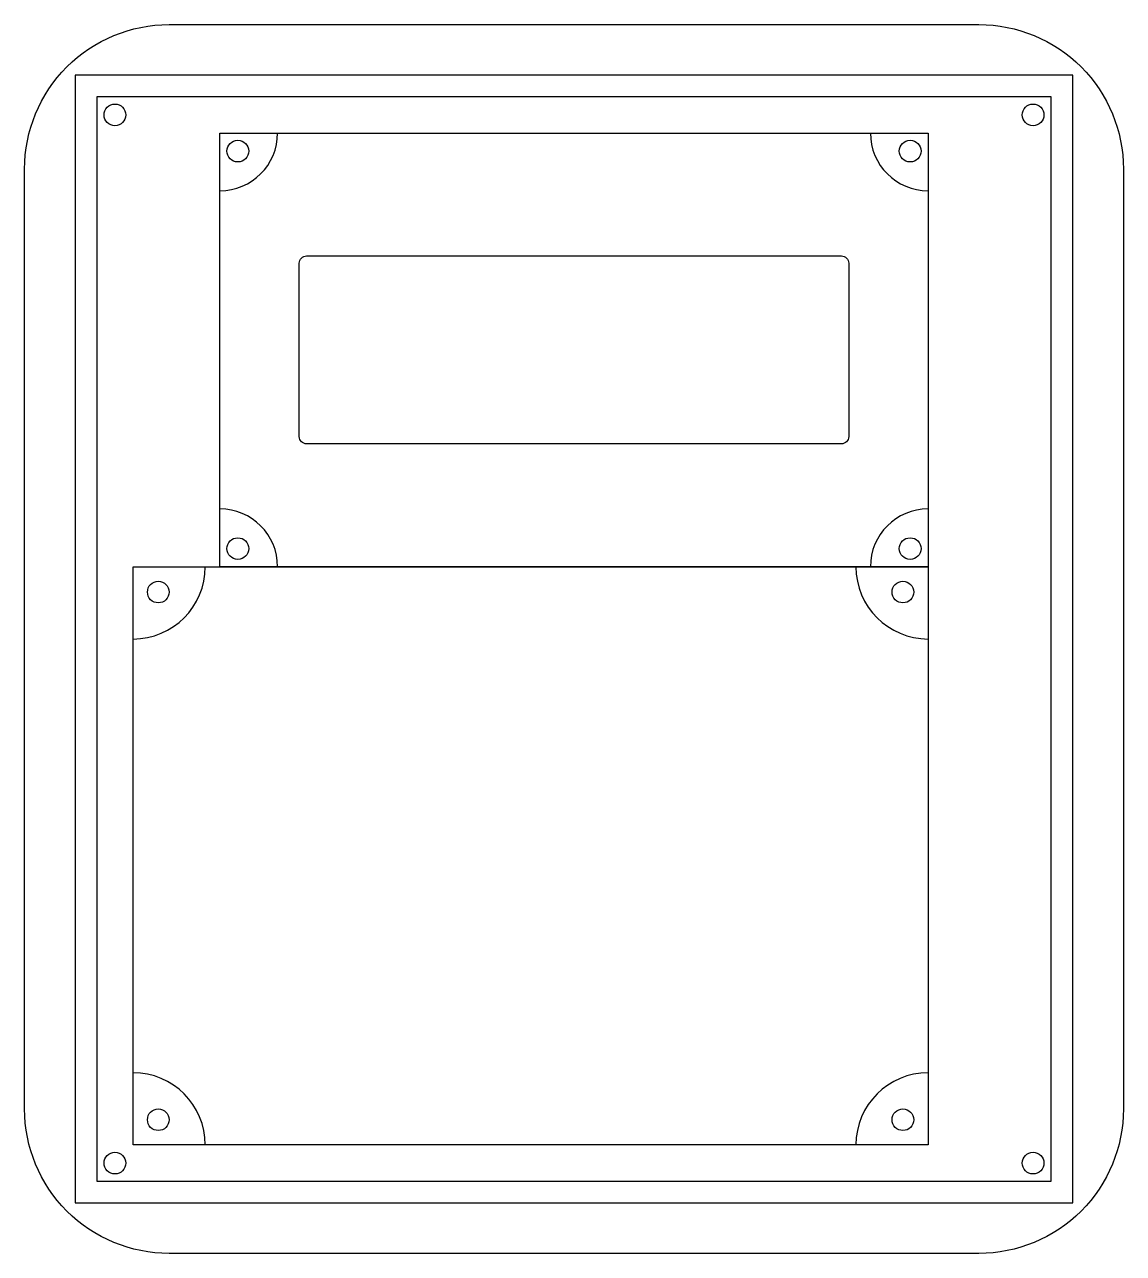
# Model space of a CAD drawing. Header units: millimetres. Extents: x -15 to 137, y -15 to 155.
import ezdxf

# ---------------------------------------------------------------- set-up
doc = ezdxf.new("R2010")
doc.units = ezdxf.units.MM

msp = doc.modelspace()

# ---------------------------------------------------------------- linework, layer by layer
for points in [[(5, 155), (117, 155, -0.414214), (137, 135), (137, 5, -0.414214), (117, -15), (5, -15, -0.414214), (-15, 5), (-15, 135, -0.414214)], [(24, 123), (98, 123, -0.414214), (99, 122), (99, 98, -0.414214), (98, 97), (24, 97, -0.414214), (23, 98), (23, 122, -0.414214)]]:
    msp.add_lwpolyline(points, format="xyb", close=True)
for points in [[(-8, -8), (130, -8), (130, 148), (-8, 148)], [(-5, -5), (127, -5), (127, 145), (-5, 145)], [(12, 140), (110, 140), (110, 80), (12, 80)], [(110, 0), (0, 0), (0, 80), (110, 80)]]:
    msp.add_lwpolyline(points, close=True)
for centre in [(-2.5, 142.5), (124.5, 142.5), (14.5, 137.5), (107.5, 137.5), (14.5, 82.5), (107.5, 82.5), (3.5, 76.5), (106.5, 76.5), (3.5, 3.5), (106.5, 3.5), (-2.5, -2.5), (124.5, -2.5)]:
    msp.add_circle(centre, 1.5)
for centre, radius, start, end in [((12, 140), 8, 270, 0), ((110, 140), 8, 180, 270), ((12, 80), 8, 0, 90), ((110, 80), 8, 90, 180), ((0, 80), 10, 270, 0), ((110, 80), 10, 180, 270), ((0, 0), 10, 0, 90), ((110, 0), 10, 90, 180)]:
    msp.add_arc(centre, radius, start, end)

doc.saveas('drawing.dxf')
